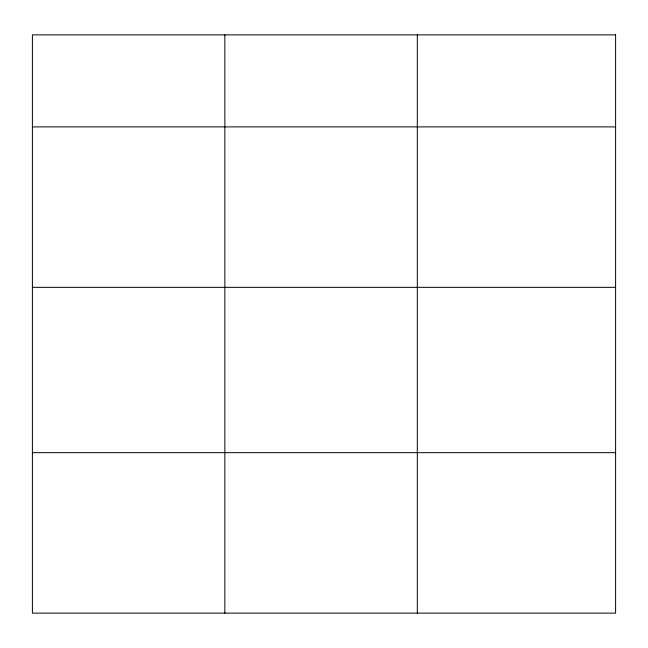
<?xml version="1.0" encoding="UTF-8"?>
<svg xmlns="http://www.w3.org/2000/svg" width="648" height="648" viewBox="0 0 648 648"><rect width="100%" height="100%" fill="white"/><g stroke="black" fill="none" stroke-linecap="round" stroke-linejoin="round"><path stroke-width="0.97" d="M32.4 126.887L615.6 126.887M32.4 287.348L615.6 287.348M32.4 452.669L615.6 452.669M417.312 34.87L417.312 613.13M224.856 34.87L224.856 613.13M615.6 34.87L32.4 34.87L32.4 613.13L615.6 613.13L615.6 34.87"/></g></svg>
